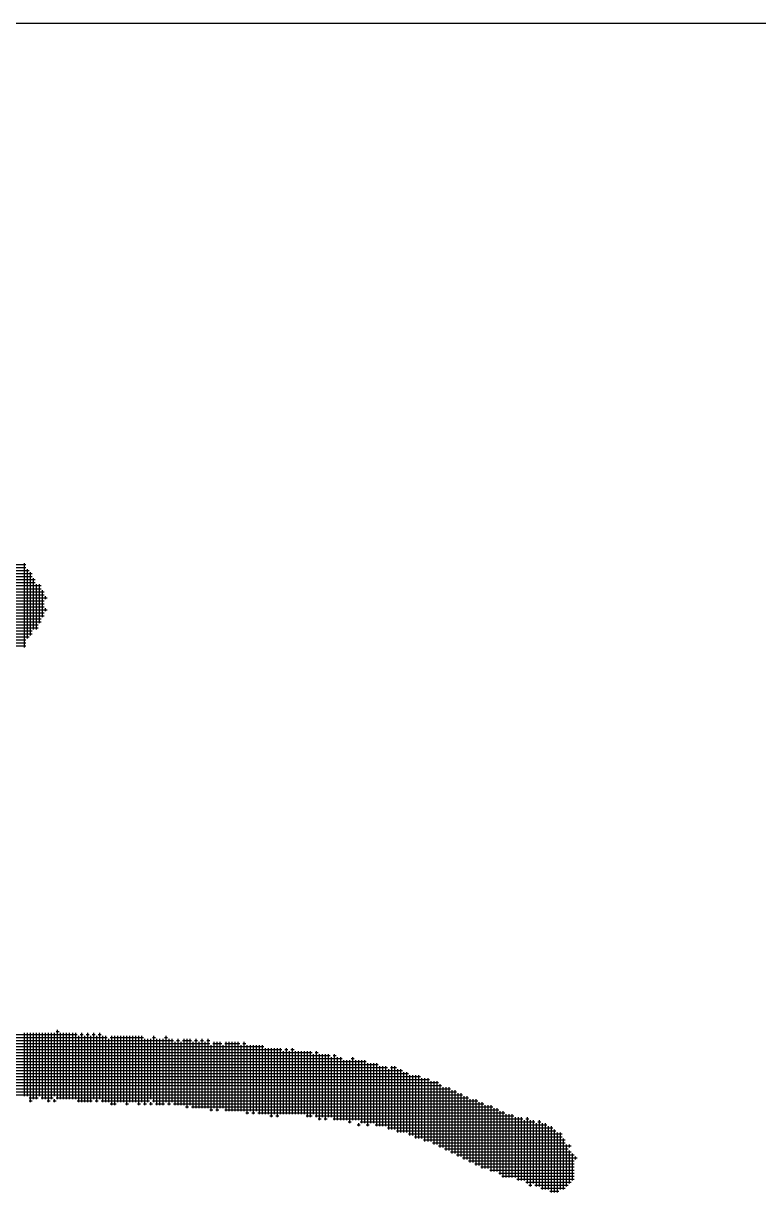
# Model space of a CAD drawing. Header units: feet. Extents: x 0 to 168200, y 0 to 118800.
# Drawn here: x 107709 to 108171, y 5666 to 6400 of the extents above; entities that cross this region are included whole.
import ezdxf
from ezdxf.enums import TextEntityAlignment as Align

# ---------------------------------------------------------------- set-up
doc = ezdxf.new("R2010")
doc.units = ezdxf.units.FT
doc.header["$LTSCALE"] = 1100
doc.header["$MEASUREMENT"] = 0
for name, color, linetype in [('CX-BORD-LIN1', 4, 'CONTINUOUS'), ('CX-BORD-LIN2', 3, 'CONTINUOUS'), ('CX-BORD-TEX2', 7, 'CONTINUOUS'), ('CX-BORD-TEX3', 6, 'CONTINUOUS'), ('CX-MISC', 2, 'CONTINUOUS')]:
    doc.layers.add(name, color=color, linetype=linetype)
doc.styles.add('TB_TEXT', font='')
doc.styles.add('TB_WBTXT', font='')
doc.styles.add('TB_WMTXT', font='')
doc.styles.get('TB_TEXT').set_extended_font_data('DotumChe')
doc.styles.get('TB_WBTXT').set_extended_font_data('Dotum')
doc.styles.get('TB_WMTXT').set_extended_font_data('DotumChe')

# ---------------------------------------------------------------- blocks, each defined once
blk = doc.blocks.new('CXBLKA1-KHCA')
at = {"layer": 'CX-BORD-LIN2'}
blk.add_lwpolyline([(558, 12), (270, 12)], dxfattribs=at)
at = {"layer": 'CX-BORD-LIN1', "style": 'TB_TEXT'}
for tag, p in [('TR_RCON5', (342.3033, 33)), ('TR_RCON4', (342.3033, 27)), ('TR_RCON3', (342.3033, 21)), ('TR_RCON2', (342.3033, 15)), ('TR_RCON1', (342.3033, 9))]:
    blk.add_attdef(tag, text='', height=3.5, dxfattribs=at).set_placement(p, align=Align.MIDDLE_LEFT)
for tag, height, p in [('TR_DGN5', 3.5, (451.1185, 33)), ('TR_CHK5', 3.5, (491.1185, 33)), ('TR_RDAT5', 3.5, (317.5, 33)), ('TR_APP5', 3.5, (531.1185, 33)), ('TR_RNUM5', 3, (285.1051, 32.6366)), ('TR_DGN4', 3.5, (451.1185, 27)), ('TR_CHK4', 3.5, (491.1185, 27)), ('TR_RDAT4', 3.5, (317.5, 27)), ('TR_APP4', 3.5, (531.1185, 27)), ('TR_RNUM4', 3, (285.1051, 26.6366)), ('TR_DGN3', 3.5, (451.1185, 21)), ('TR_CHK3', 3.5, (491.1185, 21)), ('TR_RDAT3', 3.5, (317.5, 21)), ('TR_APP3', 3.5, (531.1185, 21)), ('TR_RNUM3', 3, (285.1051, 20.6366)), ('TR_DGN2', 3.5, (451.1185, 15)), ('TR_CHK2', 3.5, (491.1185, 15)), ('TR_RDAT2', 3.5, (317.5, 15)), ('TR_APP2', 3.5, (531.1185, 15)), ('TR_RNUM2', 3, (285.1051, 14.6366)), ('TR_DGN1', 3.5, (451.1185, 9)), ('TR_CHK1', 3.5, (491.1185, 9)), ('TR_RDAT1', 3.5, (317.5, 9)), ('TR_APP1', 3.5, (531.1185, 9)), ('TR_RNUM1', 3, (285.1051, 8.6366))]:
    blk.add_attdef(tag, text='', height=height, dxfattribs=at).set_placement(p, align=Align.MIDDLE_CENTER)
at = {"layer": 'CX-BORD-LIN2', "style": 'TB_TEXT'}
blk.add_attdef('TD_VERSION', text='', height=3, rotation=90, dxfattribs=at).set_placement((800.5, 48.0149), align=Align.MIDDLE_CENTER)
at = {"layer": 'CX-BORD-TEX2', "style": 'TB_WMTXT'}
for tag, height, p in [('TB_CNAME', 5, (15.3448, 531.8324)), ('TB_CSCOP', 4, (16.6346, 523.8324))]:
    blk.add_attdef(tag, text='', height=height, dxfattribs=at).set_placement(p, align=Align.BOTTOM_LEFT)
at = {"layer": 'CX-BORD-TEX2', "style": 'TB_WBTXT'}
for tag, height, p in [('TB_MTITIL', 10, (398, 533.3264)), ('TB_STITL', 7, (398, 518.3264))]:
    blk.add_attdef(tag, text='', height=height, dxfattribs=at).set_placement(p, align=Align.MIDDLE_CENTER)
at = {"layer": 'CX-BORD-TEX3', "style": 'TB_TEXT'}
for tag, height, p in [('TD_LNDST', 4.5, (215, 31.5)), ('TD_DSECT', 4.5, (605.5, 31.5)), ('TD_DDIST', 4.5, (654.5, 31.5)), ('TD_DNAME_TOP', 4.5, (755, 27.957)), ('TD_CSECT', 4.5, (605.5, 22.5)), ('TD_CDIST', 4.5, (654.5, 22.5)), ('TD_DNAME_MAIN', 4.5, (755, 21.4731)), ('TD_DNAME_BOT', 3, (755, 15.2489)), ('TD_HSCAL', 4.5, (620.8841, 13.7484)), ('TD_VSCAL', 4.5, (656.8615, 13.7484)), ('TD_CCOMP', 4.5, (215, 13.5927)), ('TD_CSTEP', 4.5, (250.744, 5.125)), ('TD_FIELD', 4.5, (180, 5.125)), ('TD_DWGNO', 4.5, (755, 5.0017)), ('TD_DWGCODE', 4.5, (637, 4.7908))]:
    blk.add_attdef(tag, text='', height=height, dxfattribs=at).set_placement(p, align=Align.MIDDLE_CENTER)
for tag, height, width, p in [('TD_DCOMP', 4.5, 0.95, (215, 22.5875)), ('TD_CNAME', 5, 0.78, (65, 7.5956))]:
    blk.add_attdef(tag, text='', height=height, dxfattribs=dict(at, width=width)).set_placement(p, align=Align.MIDDLE_CENTER)
blk = doc.blocks.new('CXGLOGO-싸인3')
at = {"layer": 'CX-MISC'}
for p, q in [((495.68, 178.72, 1090.78), (501.14, 178.72, 1090.78)), ((495.68, 177.88, 1090.78), (501.56, 177.88, 1090.78)), ((496.1, 178.3, 1090.78), (501.14, 178.3, 1090.78)), ((500.93, 167.17, 1090.78), (500.93, 178.93, 1090.78)), ((501.35, 168.43, 1090.78), (501.35, 178.09, 1090.78)), ((494.84, 176.2, 1090.78), (502.4, 176.2, 1090.78)), ((495.26, 177.46, 1090.78), (501.98, 177.46, 1090.78)), ((495.26, 177.04, 1090.78), (501.98, 177.04, 1090.78)), ((495.26, 176.62, 1090.78), (502.4, 176.62, 1090.78)), ((501.77, 168.85, 1090.78), (501.77, 177.67, 1090.78)), ((502.19, 169.69, 1090.78), (502.19, 176.83, 1090.78)), ((494.42, 174.94, 1090.78), (503.66, 174.94, 1090.78)), ((494.42, 174.52, 1090.78), (503.66, 174.52, 1090.78)), ((494.84, 175.78, 1090.78), (503.24, 175.78, 1090.78)), ((494.84, 175.36, 1090.78), (503.24, 175.36, 1090.78)), ((502.61, 169.69, 1090.78), (502.61, 175.99, 1090.78)), ((503.03, 170.53, 1090.78), (503.03, 175.99, 1090.78)), ((503.45, 171.37, 1090.78), (503.45, 175.15, 1090.78)), ((493.58, 173.26, 1090.78), (503.66, 173.26, 1090.78)), ((493.58, 172.84, 1090.78), (503.66, 172.84, 1090.78)), ((494, 174.1, 1090.78), (504.08, 174.1, 1090.78)), ((494, 173.68, 1090.78), (503.66, 173.68, 1090.78)), ((503.87, 173.89, 1090.78), (503.87, 174.31, 1090.78)), ((493.16, 172, 1090.78), (503.66, 172, 1090.78)), ((493.16, 171.58, 1090.78), (503.66, 171.58, 1090.78)), ((493.58, 172.42, 1090.78), (504.08, 172.42, 1090.78)), ((503.87, 172.21, 1090.78), (503.87, 172.63, 1090.78)), ((492.74, 171.16, 1090.78), (503.24, 171.16, 1090.78)), ((492.74, 170.74, 1090.78), (503.24, 170.74, 1090.78)), ((492.74, 170.32, 1090.78), (502.82, 170.32, 1090.78)), ((492.74, 169.9, 1090.78), (502.82, 169.9, 1090.78)), ((491.9, 168.64, 1090.78), (501.56, 168.64, 1090.78)), ((491.9, 168.22, 1090.78), (501.14, 168.22, 1090.78)), ((492.32, 169.48, 1090.78), (501.98, 169.48, 1090.78)), ((492.32, 169.06, 1090.78), (501.98, 169.06, 1090.78)), ((491.48, 167.8, 1090.78), (501.14, 167.8, 1090.78)), ((491.9, 167.38, 1090.78), (501.14, 167.38, 1090.78)), ((466.7, 112.78, 1090.78), (512.48, 112.78, 1090.78)), ((496.1, 113.2, 1090.78), (508.28, 113.2, 1090.78)), ((500.93, 104.59, 1090.78), (500.93, 113.41, 1090.78)), ((501.35, 104.59, 1090.78), (501.35, 113.41, 1090.78)), ((501.77, 103.75, 1090.78), (501.77, 113.41, 1090.78)), ((502.19, 104.17, 1090.78), (502.19, 113.41, 1090.78)), ((502.61, 104.17, 1090.78), (502.61, 113.41, 1090.78)), ((503.03, 104.59, 1090.78), (503.03, 113.41, 1090.78)), ((503.45, 104.17, 1090.78), (503.45, 113.41, 1090.78)), ((503.87, 104.17, 1090.78), (503.87, 113.41, 1090.78)), ((504.29, 103.75, 1090.78), (504.29, 113.41, 1090.78)), ((504.71, 104.17, 1090.78), (504.71, 113.41, 1090.78)), ((505.13, 104.59, 1090.78), (505.13, 113.41, 1090.78)), ((505.34, 113.62, 1090.78), (505.76, 113.62, 1090.78)), ((505.55, 104.17, 1090.78), (505.55, 113.83, 1090.78)), ((505.97, 104.17, 1090.78), (505.97, 113.41, 1090.78)), ((506.39, 104.17, 1090.78), (506.39, 113.41, 1090.78)), ((506.81, 104.17, 1090.78), (506.81, 113.41, 1090.78)), ((507.23, 104.17, 1090.78), (507.23, 113.41, 1090.78)), ((507.65, 104.17, 1090.78), (507.65, 113.41, 1090.78)), ((508.07, 104.17, 1090.78), (508.07, 113.41, 1090.78)), ((508.49, 103.75, 1090.78), (508.49, 112.99, 1090.78)), ((508.7, 113.2, 1090.78), (509.12, 113.2, 1090.78)), ((508.91, 103.75, 1090.78), (508.91, 113.41, 1090.78)), ((509.33, 103.75, 1090.78), (509.33, 112.99, 1090.78)), ((509.54, 113.2, 1090.78), (509.96, 113.2, 1090.78)), ((509.75, 103.75, 1090.78), (509.75, 113.41, 1090.78)), ((510.17, 103.75, 1090.78), (510.17, 112.99, 1090.78)), ((510.38, 113.2, 1090.78), (510.8, 113.2, 1090.78)), ((510.59, 104.17, 1090.78), (510.59, 113.41, 1090.78)), ((511.01, 103.75, 1090.78), (511.01, 112.99, 1090.78)), ((511.22, 113.2, 1090.78), (511.64, 113.2, 1090.78)), ((511.43, 104.17, 1090.78), (511.43, 113.41, 1090.78)), ((511.85, 103.75, 1090.78), (511.85, 112.99, 1090.78)), ((512.27, 103.75, 1090.78), (512.27, 112.99, 1090.78)), ((512.69, 103.75, 1090.78), (512.69, 112.57, 1090.78)), ((512.9, 112.78, 1090.78), (517.52, 112.78, 1090.78)), ((513.11, 103.33, 1090.78), (513.11, 112.99, 1090.78)), ((513.53, 103.33, 1090.78), (513.53, 112.99, 1090.78)), ((513.95, 103.75, 1090.78), (513.95, 112.99, 1090.78)), ((514.37, 103.75, 1090.78), (514.37, 112.99, 1090.78)), ((514.79, 103.75, 1090.78), (514.79, 112.99, 1090.78)), ((515.21, 103.33, 1090.78), (515.21, 112.99, 1090.78)), ((515.63, 103.75, 1090.78), (515.63, 112.99, 1090.78)), ((516.05, 103.75, 1090.78), (516.05, 112.99, 1090.78)), ((516.47, 103.75, 1090.78), (516.47, 112.99, 1090.78)), ((516.89, 103.33, 1090.78), (516.89, 112.99, 1090.78)), ((517.31, 103.75, 1090.78), (517.31, 112.99, 1090.78)), ((517.73, 103.33, 1090.78), (517.73, 112.57, 1090.78)), ((518.15, 103.75, 1090.78), (518.15, 112.57, 1090.78)), ((518.57, 104.17, 1090.78), (518.57, 112.57, 1090.78)), ((518.78, 112.78, 1090.78), (519.2, 112.78, 1090.78)), ((518.99, 103.75, 1090.78), (518.99, 112.99, 1090.78)), ((519.41, 103.33, 1090.78), (519.41, 112.57, 1090.78)), ((519.83, 103.33, 1090.78), (519.83, 112.57, 1090.78)), ((520.25, 103.33, 1090.78), (520.25, 112.57, 1090.78)), ((520.46, 112.78, 1090.78), (520.88, 112.78, 1090.78)), ((520.67, 103.75, 1090.78), (520.67, 112.99, 1090.78)), ((521.09, 103.33, 1090.78), (521.09, 112.57, 1090.78)), ((521.51, 103.75, 1090.78), (521.51, 112.57, 1090.78)), ((522.35, 103.33, 1090.78), (522.35, 112.57, 1090.78)), ((523.19, 103.33, 1090.78), (523.19, 112.57, 1090.78)), ((523.61, 102.91, 1090.78), (523.61, 112.57, 1090.78)), ((524.03, 103.33, 1090.78), (524.03, 112.57, 1090.78)), ((524.87, 102.91, 1090.78), (524.87, 112.57, 1090.78)), ((525.71, 102.91, 1090.78), (525.71, 112.57, 1090.78)), ((526.55, 102.91, 1090.78), (526.55, 112.57, 1090.78)), ((440.24, 111.1, 1090.78), (536.84, 111.1, 1090.78)), ((449.9, 111.94, 1090.78), (526.76, 111.94, 1090.78)), ((451.16, 111.52, 1090.78), (534.32, 111.52, 1090.78)), ((462.08, 112.36, 1090.78), (521.72, 112.36, 1090.78)), ((521.93, 103.33, 1090.78), (521.93, 112.15, 1090.78)), ((522.14, 112.36, 1090.78), (522.56, 112.36, 1090.78)), ((522.77, 103.33, 1090.78), (522.77, 112.15, 1090.78)), ((522.98, 112.36, 1090.78), (524.24, 112.36, 1090.78)), ((524.45, 102.91, 1090.78), (524.45, 112.15, 1090.78)), ((524.66, 112.36, 1090.78), (525.08, 112.36, 1090.78)), ((525.29, 102.91, 1090.78), (525.29, 112.15, 1090.78)), ((525.5, 112.36, 1090.78), (525.92, 112.36, 1090.78)), ((526.13, 102.91, 1090.78), (526.13, 112.15, 1090.78)), ((526.34, 112.36, 1090.78), (526.76, 112.36, 1090.78)), ((526.97, 102.49, 1090.78), (526.97, 111.73, 1090.78)), ((527.18, 111.94, 1090.78), (528.44, 111.94, 1090.78)), ((527.39, 102.91, 1090.78), (527.39, 112.15, 1090.78)), ((527.81, 102.49, 1090.78), (527.81, 112.15, 1090.78)), ((528.23, 102.91, 1090.78), (528.23, 112.15, 1090.78)), ((528.65, 102.91, 1090.78), (528.65, 111.73, 1090.78)), ((528.86, 111.94, 1090.78), (530.96, 111.94, 1090.78)), ((529.07, 102.49, 1090.78), (529.07, 112.15, 1090.78)), ((529.49, 102.49, 1090.78), (529.49, 112.15, 1090.78)), ((529.91, 102.49, 1090.78), (529.91, 112.15, 1090.78)), ((530.33, 102.49, 1090.78), (530.33, 112.15, 1090.78)), ((530.75, 102.49, 1090.78), (530.75, 112.15, 1090.78)), ((531.17, 102.49, 1090.78), (531.17, 111.73, 1090.78)), ((531.38, 111.94, 1090.78), (531.8, 111.94, 1090.78)), ((531.59, 102.49, 1090.78), (531.59, 112.15, 1090.78)), ((532.01, 102.07, 1090.78), (532.01, 111.73, 1090.78)), ((532.43, 102.49, 1090.78), (532.43, 111.73, 1090.78)), ((532.85, 102.07, 1090.78), (532.85, 111.73, 1090.78)), ((533.27, 102.49, 1090.78), (533.27, 111.73, 1090.78)), ((533.69, 102.07, 1090.78), (533.69, 111.73, 1090.78)), ((534.11, 102.07, 1090.78), (534.11, 111.73, 1090.78)), ((534.53, 102.07, 1090.78), (534.53, 111.31, 1090.78)), ((534.95, 102.07, 1090.78), (534.95, 111.31, 1090.78)), ((535.37, 101.65, 1090.78), (535.37, 111.31, 1090.78)), ((535.79, 102.07, 1090.78), (535.79, 111.31, 1090.78)), ((536.21, 101.65, 1090.78), (536.21, 111.31, 1090.78)), ((536.63, 102.07, 1090.78), (536.63, 111.31, 1090.78)), ((537.05, 102.07, 1090.78), (537.05, 110.89, 1090.78)), ((537.26, 111.1, 1090.78), (537.68, 111.1, 1090.78)), ((537.47, 102.07, 1090.78), (537.47, 111.31, 1090.78)), ((537.89, 102.07, 1090.78), (537.89, 110.89, 1090.78)), ((538.1, 111.1, 1090.78), (538.52, 111.1, 1090.78)), ((538.31, 102.07, 1090.78), (538.31, 111.31, 1090.78)), ((538.73, 102.07, 1090.78), (538.73, 110.89, 1090.78)), ((539.15, 102.07, 1090.78), (539.15, 110.89, 1090.78)), ((539.57, 102.07, 1090.78), (539.57, 110.89, 1090.78)), ((539.99, 102.07, 1090.78), (539.99, 110.89, 1090.78)), ((540.41, 101.65, 1090.78), (540.41, 110.89, 1090.78)), ((540.83, 101.65, 1090.78), (540.83, 110.89, 1090.78)), ((541.67, 101.65, 1090.78), (541.67, 110.89, 1090.78)), ((415.46, 109.42, 1090.78), (548.6, 109.42, 1090.78)), ((422.18, 109.84, 1090.78), (545.24, 109.84, 1090.78)), ((423.02, 110.26, 1090.78), (543.56, 110.26, 1090.78)), ((426.38, 110.68, 1090.78), (541.04, 110.68, 1090.78)), ((541.25, 102.07, 1090.78), (541.25, 110.47, 1090.78)), ((541.46, 110.68, 1090.78), (541.88, 110.68, 1090.78)), ((542.09, 101.23, 1090.78), (542.09, 110.47, 1090.78)), ((542.51, 101.65, 1090.78), (542.51, 110.47, 1090.78)), ((542.93, 101.23, 1090.78), (542.93, 110.47, 1090.78)), ((543.35, 101.65, 1090.78), (543.35, 110.47, 1090.78)), ((543.77, 101.65, 1090.78), (543.77, 110.05, 1090.78)), ((543.98, 110.26, 1090.78), (544.4, 110.26, 1090.78)), ((544.19, 101.23, 1090.78), (544.19, 110.47, 1090.78)), ((544.61, 101.23, 1090.78), (544.61, 110.05, 1090.78)), ((545.03, 101.23, 1090.78), (545.03, 110.05, 1090.78)), ((545.45, 101.23, 1090.78), (545.45, 109.63, 1090.78)), ((545.87, 101.23, 1090.78), (545.87, 109.63, 1090.78)), ((546.29, 100.81, 1090.78), (546.29, 109.63, 1090.78)), ((546.5, 109.84, 1090.78), (546.92, 109.84, 1090.78)), ((546.71, 101.23, 1090.78), (546.71, 110.05, 1090.78)), ((547.13, 101.23, 1090.78), (547.13, 109.63, 1090.78)), ((547.55, 101.23, 1090.78), (547.55, 109.63, 1090.78)), ((547.97, 100.81, 1090.78), (547.97, 109.63, 1090.78)), ((548.39, 100.81, 1090.78), (548.39, 109.63, 1090.78)), ((402.86, 107.74, 1090.78), (554.48, 107.74, 1090.78)), ((407.48, 108.16, 1090.78), (553.64, 108.16, 1090.78)), ((407.9, 108.58, 1090.78), (551.54, 108.58, 1090.78)), ((412.1, 109, 1090.78), (550.28, 109, 1090.78)), ((548.81, 100.39, 1090.78), (548.81, 109.21, 1090.78)), ((549.23, 100.81, 1090.78), (549.23, 109.21, 1090.78)), ((549.65, 100.81, 1090.78), (549.65, 109.21, 1090.78)), ((550.07, 100.39, 1090.78), (550.07, 109.21, 1090.78)), ((550.49, 100.39, 1090.78), (550.49, 108.79, 1090.78)), ((550.91, 100.39, 1090.78), (550.91, 108.79, 1090.78)), ((551.33, 100.39, 1090.78), (551.33, 108.79, 1090.78)), ((551.75, 99.97, 1090.78), (551.75, 108.37, 1090.78)), ((551.96, 108.58, 1090.78), (552.8, 108.58, 1090.78)), ((552.17, 99.97, 1090.78), (552.17, 108.79, 1090.78)), ((552.59, 99.97, 1090.78), (552.59, 108.79, 1090.78)), ((553.01, 99.55, 1090.78), (553.01, 108.37, 1090.78)), ((553.43, 99.55, 1090.78), (553.43, 108.37, 1090.78)), ((553.85, 99.55, 1090.78), (553.85, 107.95, 1090.78)), ((554.27, 99.55, 1090.78), (554.27, 107.95, 1090.78)), ((391.1, 106.06, 1090.78), (559.1, 106.06, 1090.78)), ((392.36, 106.48, 1090.78), (558.68, 106.48, 1090.78)), ((402.02, 107.32, 1090.78), (556.16, 107.32, 1090.78)), ((407.48, 106.9, 1090.78), (557.42, 106.9, 1090.78)), ((554.69, 99.13, 1090.78), (554.69, 107.53, 1090.78)), ((555.11, 99.13, 1090.78), (555.11, 107.53, 1090.78)), ((555.53, 98.71, 1090.78), (555.53, 107.53, 1090.78)), ((555.95, 98.71, 1090.78), (555.95, 107.53, 1090.78)), ((556.37, 98.71, 1090.78), (556.37, 107.11, 1090.78)), ((556.79, 98.29, 1090.78), (556.79, 107.11, 1090.78)), ((557.21, 98.29, 1090.78), (557.21, 107.11, 1090.78)), ((557.63, 98.29, 1090.78), (557.63, 106.69, 1090.78)), ((558.05, 97.87, 1090.78), (558.05, 106.69, 1090.78)), ((558.47, 97.87, 1090.78), (558.47, 106.69, 1090.78)), ((558.89, 97.45, 1090.78), (558.89, 106.27, 1090.78)), ((382.7, 105.22, 1090.78), (561.2, 105.22, 1090.78)), ((386.9, 105.64, 1090.78), (560.36, 105.64, 1090.78)), ((496.52, 104.8, 1090.78), (562.04, 104.8, 1090.78)), ((501.56, 104.38, 1090.78), (502.82, 104.38, 1090.78)), ((503.24, 104.38, 1090.78), (504.92, 104.38, 1090.78)), ((505.34, 104.38, 1090.78), (562.88, 104.38, 1090.78)), ((559.31, 97.45, 1090.78), (559.31, 105.85, 1090.78)), ((559.73, 97.03, 1090.78), (559.73, 105.85, 1090.78)), ((560.15, 97.03, 1090.78), (560.15, 105.85, 1090.78)), ((560.57, 96.61, 1090.78), (560.57, 105.43, 1090.78)), ((560.99, 96.61, 1090.78), (560.99, 105.43, 1090.78)), ((561.41, 96.19, 1090.78), (561.41, 105.01, 1090.78)), ((561.83, 96.19, 1090.78), (561.83, 105.01, 1090.78)), ((562.25, 95.77, 1090.78), (562.25, 104.59, 1090.78)), ((562.67, 95.77, 1090.78), (562.67, 104.59, 1090.78)), ((501.56, 103.96, 1090.78), (501.98, 103.96, 1090.78)), ((504.08, 103.96, 1090.78), (504.5, 103.96, 1090.78)), ((504.92, 103.96, 1090.78), (505.34, 103.96, 1090.78)), ((505.13, 103.75, 1090.78), (505.13, 104.17, 1090.78)), ((508.28, 103.96, 1090.78), (510.38, 103.96, 1090.78)), ((510.8, 103.96, 1090.78), (511.22, 103.96, 1090.78)), ((511.64, 103.96, 1090.78), (518.36, 103.96, 1090.78)), ((512.9, 103.54, 1090.78), (513.74, 103.54, 1090.78)), ((515, 103.54, 1090.78), (515.42, 103.54, 1090.78)), ((516.68, 103.54, 1090.78), (517.1, 103.54, 1090.78)), ((517.52, 103.54, 1090.78), (517.94, 103.54, 1090.78)), ((518.36, 103.54, 1090.78), (518.78, 103.54, 1090.78)), ((518.57, 103.33, 1090.78), (518.57, 103.75, 1090.78)), ((518.78, 103.96, 1090.78), (564.14, 103.96, 1090.78)), ((519.2, 103.54, 1090.78), (520.46, 103.54, 1090.78)), ((520.88, 103.54, 1090.78), (521.3, 103.54, 1090.78)), ((521.72, 103.54, 1090.78), (564.98, 103.54, 1090.78)), ((523.4, 103.12, 1090.78), (523.82, 103.12, 1090.78)), ((524.24, 103.12, 1090.78), (566.24, 103.12, 1090.78)), ((563.09, 95.35, 1090.78), (563.09, 104.17, 1090.78)), ((563.51, 95.35, 1090.78), (563.51, 104.17, 1090.78)), ((563.93, 94.93, 1090.78), (563.93, 104.17, 1090.78)), ((564.35, 94.93, 1090.78), (564.35, 103.75, 1090.78)), ((564.77, 94.51, 1090.78), (564.77, 103.75, 1090.78)), ((565.19, 94.51, 1090.78), (565.19, 103.33, 1090.78)), ((565.61, 94.51, 1090.78), (565.61, 103.33, 1090.78)), ((566.03, 94.09, 1090.78), (566.03, 103.33, 1090.78)), ((566.45, 94.09, 1090.78), (566.45, 102.91, 1090.78)), ((566.87, 94.09, 1090.78), (566.87, 102.91, 1090.78)), ((526.76, 102.7, 1090.78), (527.18, 102.7, 1090.78)), ((527.6, 102.7, 1090.78), (528.02, 102.7, 1090.78)), ((528.86, 102.7, 1090.78), (567.08, 102.7, 1090.78)), ((531.8, 102.28, 1090.78), (532.22, 102.28, 1090.78)), ((532.64, 102.28, 1090.78), (533.06, 102.28, 1090.78)), ((533.48, 102.28, 1090.78), (567.92, 102.28, 1090.78)), ((535.16, 101.86, 1090.78), (535.58, 101.86, 1090.78)), ((536, 101.86, 1090.78), (536.42, 101.86, 1090.78)), ((540.2, 101.86, 1090.78), (541.04, 101.86, 1090.78)), ((541.46, 101.86, 1090.78), (569.18, 101.86, 1090.78)), ((541.88, 101.44, 1090.78), (542.3, 101.44, 1090.78)), ((542.72, 101.44, 1090.78), (543.14, 101.44, 1090.78)), ((543.98, 101.44, 1090.78), (570.44, 101.44, 1090.78)), ((567.29, 93.67, 1090.78), (567.29, 102.49, 1090.78)), ((567.71, 93.25, 1090.78), (567.71, 102.49, 1090.78)), ((568.13, 93.25, 1090.78), (568.13, 102.07, 1090.78)), ((568.55, 93.25, 1090.78), (568.55, 102.07, 1090.78)), ((568.97, 93.25, 1090.78), (568.97, 102.07, 1090.78)), ((569.39, 93.25, 1090.78), (569.39, 101.65, 1090.78)), ((569.81, 92.83, 1090.78), (569.81, 101.65, 1090.78)), ((570.23, 92.83, 1090.78), (570.23, 101.65, 1090.78)), ((570.65, 92.83, 1090.78), (570.65, 101.23, 1090.78)), ((570.86, 101.44, 1090.78), (571.28, 101.44, 1090.78)), ((571.07, 92.41, 1090.78), (571.07, 101.65, 1090.78)), ((571.49, 91.99, 1090.78), (571.49, 101.23, 1090.78)), ((571.91, 92.41, 1090.78), (571.91, 101.23, 1090.78)), ((572.75, 91.99, 1090.78), (572.75, 101.23, 1090.78)), ((546.08, 101.02, 1090.78), (546.5, 101.02, 1090.78)), ((547.34, 100.6, 1090.78), (547.76, 100.6, 1090.78)), ((547.55, 100.39, 1090.78), (547.55, 100.81, 1090.78)), ((547.76, 101.02, 1090.78), (572.12, 101.02, 1090.78)), ((548.6, 100.6, 1090.78), (549.02, 100.6, 1090.78)), ((549.86, 100.6, 1090.78), (573.8, 100.6, 1090.78)), ((551.54, 100.18, 1090.78), (574.64, 100.18, 1090.78)), ((552.8, 99.76, 1090.78), (575.06, 99.76, 1090.78)), ((572.33, 91.99, 1090.78), (572.33, 100.81, 1090.78)), ((572.54, 101.02, 1090.78), (572.96, 101.02, 1090.78)), ((573.17, 91.57, 1090.78), (573.17, 100.81, 1090.78)), ((573.59, 91.57, 1090.78), (573.59, 100.81, 1090.78)), ((574.01, 91.57, 1090.78), (574.01, 100.39, 1090.78)), ((574.43, 91.15, 1090.78), (574.43, 100.39, 1090.78)), ((574.85, 91.15, 1090.78), (574.85, 99.97, 1090.78)), ((575.27, 91.15, 1090.78), (575.27, 99.55, 1090.78)), ((575.69, 91.57, 1090.78), (575.69, 99.55, 1090.78)), ((554.48, 99.34, 1090.78), (575.9, 99.34, 1090.78)), ((555.32, 98.92, 1090.78), (575.9, 98.92, 1090.78)), ((556.58, 98.5, 1090.78), (576.32, 98.5, 1090.78)), ((557.84, 98.08, 1090.78), (576.32, 98.08, 1090.78)), ((576.11, 91.57, 1090.78), (576.11, 98.71, 1090.78)), ((576.53, 91.99, 1090.78), (576.53, 97.87, 1090.78)), ((576.95, 97.45, 1090.78), (576.95, 97.87, 1090.78)), ((558.68, 97.66, 1090.78), (577.16, 97.66, 1090.78)), ((559.52, 97.24, 1090.78), (576.74, 97.24, 1090.78)), ((560.36, 96.82, 1090.78), (577.16, 96.82, 1090.78)), ((561.2, 96.4, 1090.78), (577.58, 96.4, 1090.78)), ((576.95, 92.41, 1090.78), (576.95, 97.03, 1090.78)), ((577.37, 92.83, 1090.78), (577.37, 96.61, 1090.78)), ((562.04, 95.98, 1090.78), (578, 95.98, 1090.78)), ((562.88, 95.56, 1090.78), (577.58, 95.56, 1090.78)), ((563.72, 95.14, 1090.78), (577.58, 95.14, 1090.78)), ((564.56, 94.72, 1090.78), (577.58, 94.72, 1090.78)), ((577.79, 95.77, 1090.78), (577.79, 96.19, 1090.78)), ((565.82, 94.3, 1090.78), (577.58, 94.3, 1090.78)), ((567.08, 93.88, 1090.78), (577.58, 93.88, 1090.78)), ((567.5, 93.46, 1090.78), (577.58, 93.46, 1090.78)), ((569.6, 93.04, 1090.78), (577.58, 93.04, 1090.78)), ((570.86, 92.62, 1090.78), (577.16, 92.62, 1090.78)), ((571.28, 92.2, 1090.78), (571.7, 92.2, 1090.78)), ((572.12, 92.2, 1090.78), (576.74, 92.2, 1090.78)), ((572.96, 91.78, 1090.78), (576.32, 91.78, 1090.78)), ((574.22, 91.36, 1090.78), (575.48, 91.36, 1090.78))]:
    blk.add_line(p, q, dxfattribs=at)

msp = doc.modelspace()

# ---------------------------------------------------------------- block references
at = {"layer": 'CX-MISC', "xscale": 200, "yscale": 200, "zscale": 200}
msp.add_blockref('CXBLKA1-KHCA', (5000, 4000), dxfattribs=at)
at = {"layer": 'CX-MISC', "color": 7, "xscale": 4.500000004190952, "yscale": 4.500000004190952, "zscale": 4.500000004190952}
msp.add_blockref('CXGLOGO-싸인3', (105455.64, 5256.17), dxfattribs=at)

doc.saveas('drawing.dxf')
